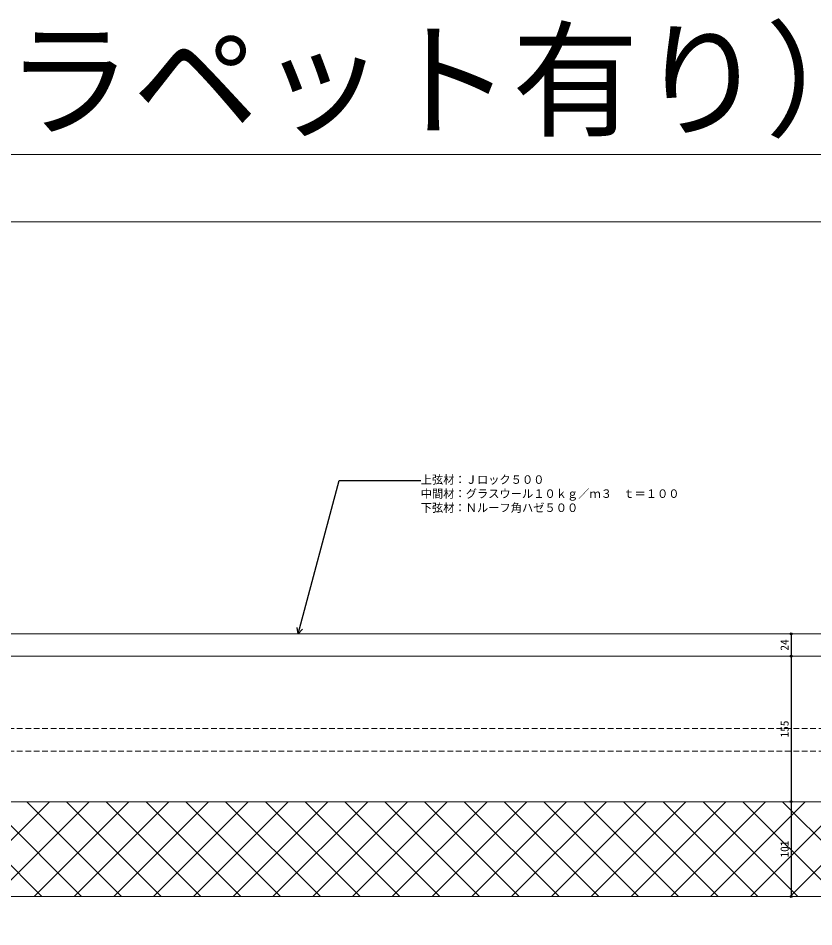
# Model space of a CAD drawing. Units: millimetres at full size, sheet at 1:3. Extents: x -1263 to 1258, y -891 to 1036.
# Drawn here: x -443 to 405, y 68 to 1036 of the extents above; entities that cross this region are included whole.
import ezdxf
from ezdxf.enums import TextEntityAlignment as Align

# ---------------------------------------------------------------- set-up
doc = ezdxf.new("R2010")
doc.units = ezdxf.units.MM
doc.header["$LTSCALE"] = 3
doc.linetypes.add('DASHED2', pattern=[3, 2, -1])
for name, color, linetype, lineweight in [('0-0_補助1', 4, 'Continuous', 5), ('0-4_寸法線1', 5, 'Continuous', 25), ('0-6_名称1', 5, 'Continuous', 25), ('0-B_屋根1', 6, 'Continuous', 20), ('0-C_屋根2', 3, 'DASHED2', 9), ('2-1_裏貼1', 2, 'Continuous', 18), ('5-B_枠2', 4, 'Continuous', 5)]:
    doc.layers.add(name, color=color, linetype=linetype, lineweight=lineweight)
doc.layers.add('D-C_補助線1', color=4, linetype='Continuous')
doc.styles.add('ＭＳ ゴシック', font='')
doc.styles.get('ＭＳ ゴシック').set_extended_font_data('MS Gothic')

msp = doc.modelspace()

# ---------------------------------------------------------------- linework, layer by layer
at = {"layer": '0-0_補助1'}
msp.add_line((1191.647, 819), (-1194.647, 819), dxfattribs=at)
at = {"layer": '0-4_寸法線1'}
for p, q in [((381.035, 380.017), (381.035, 356.017)), ((381.035, 356.017), (381.035, 201.017)), ((381.035, 201.017), (381.035, 100.017))]:
    msp.add_line(p, q, dxfattribs=at)
for centre in [(381.035, 380.017), (381.035, 356.017), (381.035, 356.017), (381.035, 201.017), (381.035, 201.017), (381.035, 100.017)]:
    msp.add_circle(centre, 1.05, dxfattribs=at)
at = {"layer": '0-6_名称1'}
for q in [(-145.92, 386.589), (-140.124, 385.036)]:
    msp.add_line((-144.575, 380.017), q, dxfattribs=at)
msp.add_lwpolyline([(-144.575, 380.017), (-100.842, 543.231), (-14.019, 543.231)], dxfattribs=at)
at = {"layer": '0-B_屋根1'}
for p, q in [((893.444, 380.017), (-619.926, 380.017)), ((893.444, 356.017), (-736.94, 356.017)), ((893.444, 201.017), (-736.94, 201.017))]:
    msp.add_line(p, q, dxfattribs=at)
at = {"layer": '0-C_屋根2'}
for p, q in [((893.444, 279.017), (-798.915, 279.017)), ((893.444, 255.017), (-798.915, 255.017))]:
    msp.add_line(p, q, dxfattribs=at)
at = {"layer": '0-C_屋根2', "linetype": 'Continuous'}
msp.add_line((893.444, 100.017), (-798.915, 100.017), dxfattribs=at)
at = {"layer": '2-1_裏貼1'}
for p, q in [((-418.022, 100.017), (-519.022, 201.017)), ((-510.965, 100.017), (-409.965, 201.017)), ((-375.596, 100.017), (-476.596, 201.017)), ((-468.538, 100.017), (-367.538, 201.017)), ((-333.169, 100.017), (-434.169, 201.017)), ((-426.112, 100.017), (-325.112, 201.017)), ((-290.743, 100.017), (-391.743, 201.017)), ((-383.685, 100.017), (-282.685, 201.017)), ((-248.316, 100.017), (-349.316, 201.017)), ((-341.259, 100.017), (-240.259, 201.017)), ((-205.89, 100.017), (-306.89, 201.017)), ((-298.833, 100.017), (-197.833, 201.017)), ((-163.464, 100.017), (-264.464, 201.017)), ((-256.406, 100.017), (-155.406, 201.017)), ((-121.037, 100.017), (-222.037, 201.017)), ((-213.98, 100.017), (-112.98, 201.017)), ((-78.611, 100.017), (-179.611, 201.017)), ((-171.553, 100.017), (-70.553, 201.017)), ((-36.184, 100.017), (-137.184, 201.017)), ((-129.127, 100.017), (-28.127, 201.017)), ((6.242, 100.017), (-94.758, 201.017)), ((-86.701, 100.017), (14.299, 201.017)), ((48.668, 100.017), (-52.332, 201.017)), ((-44.274, 100.017), (56.726, 201.017)), ((91.095, 100.017), (-9.905, 201.017)), ((-1.848, 100.017), (99.152, 201.017)), ((133.521, 100.017), (32.521, 201.017)), ((40.579, 100.017), (141.579, 201.017)), ((175.948, 100.017), (74.948, 201.017)), ((83.005, 100.017), (184.005, 201.017)), ((218.374, 100.017), (117.374, 201.017)), ((125.431, 100.017), (226.431, 201.017)), ((260.8, 100.017), (159.8, 201.017)), ((167.858, 100.017), (268.858, 201.017)), ((303.227, 100.017), (202.227, 201.017)), ((210.284, 100.017), (311.284, 201.017)), ((345.653, 100.017), (244.653, 201.017)), ((252.711, 100.017), (353.711, 201.017)), ((388.08, 100.017), (287.08, 201.017)), ((295.137, 100.017), (396.137, 201.017)), ((430.506, 100.017), (329.506, 201.017)), ((337.563, 100.017), (438.563, 201.017)), ((472.932, 100.017), (371.932, 201.017)), ((379.99, 100.017), (480.99, 201.017))]:
    msp.add_line(p, q, dxfattribs=at)
at = {"layer": '5-B_枠2'}
msp.add_lwpolyline([(-1261.5, 891), (1258.5, 891), (1258.5, -891), (-1261.5, -891)], close=True, dxfattribs=at)

# ---------------------------------------------------------------- texts
at = {"layer": '0-4_寸法線1', "style": 'ＭＳ ゴシック'}
for s, p in [('24', (381.035, 362.017)), ('155', (381.035, 269.517)), ('101', (381.035, 141.517))]:
    msp.add_text(s, height=8.798, rotation=90, dxfattribs=at).set_placement(p, align=Align.BOTTOM_LEFT)
at = {"layer": '0-6_名称1', "style": 'ＭＳ ゴシック'}
for s, p in [('上弦材：Ｊロック５００\u3000\u3000\u3000\u3000\u3000\u3000\u3000\u3000', (-14.019, 537.231)), ('中間材：グラスウール１０ｋｇ／ｍ３\u3000ｔ＝１００', (-14.019, 522.231)), ('下弦材：Ｎルーフ角ハゼ５００\u3000\u3000\u3000\u3000\u3000', (-14.019, 507.231))]:
    msp.add_text(s, height=8.798, dxfattribs=at).set_placement(p, align=Align.BOTTOM_LEFT)
at = {"layer": 'D-C_補助線1', "style": 'ＭＳ ゴシック'}
msp.add_text('壁取合部（パラペット有り）', height=98.97, dxfattribs=at).set_placement((-1266.54, 891), align=Align.BOTTOM_LEFT)

doc.saveas('drawing.dxf')
